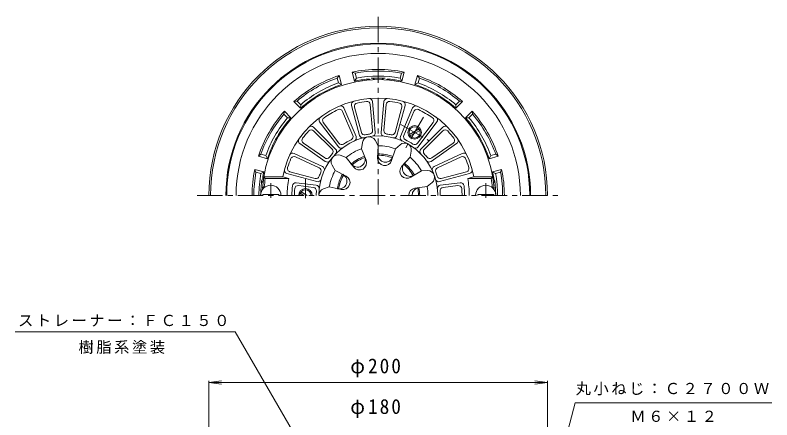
# Model space of a CAD drawing. Units: millimetres, scale not verified. Extents: x -267 to 214, y -346 to 369.
# Drawn here: x -246.5 to 200.5, y 130.2 to 369.5 of the extents above; entities that cross this region are included whole.
import ezdxf

# ---------------------------------------------------------------- set-up
doc = ezdxf.new("R2010")
doc.units = ezdxf.units.MM
doc.header["$LTSCALE"] = 3
doc.linetypes.add('CHAIN1', pattern=[8, 5, -1, 1, -1])
for name, color, linetype, lineweight in [('0-0_通り芯', 3, 'Continuous', 9), ('0-1_躯体', 2, 'Continuous', 9), ('0-2_仕上', 6, 'Continuous', 9), ('0-4_その他', 7, 'Continuous', 9), ('0-5_寸法', 7, 'Continuous', 9)]:
    doc.layers.add(name, color=color, linetype=linetype, lineweight=lineweight)
doc.styles.add('ＭＳ ゴシック', font='')
doc.styles.get('ＭＳ ゴシック').set_extended_font_data('MS Gothic')

msp = doc.modelspace()

# ---------------------------------------------------------------- linework, layer by layer
at = {"layer": '0-0_通り芯', "linetype": 'CHAIN1'}
for p, q in [((-31.986, 257.473), (-31.986, 369.468)), ((-138.92, 262.895), (75.247, 262.895))]:
    msp.add_line(p, q, dxfattribs=at)
at = {"layer": '0-0_通り芯'}
for radius in [100, 99]:
    msp.add_arc((-31.986, 262.895), radius, 0, 180, dxfattribs=at)
at = {"layer": '0-1_躯体'}
for p, q in [((-16.596, 335.788), (-18.329, 335.115)), ((-18.022, 330.467), (-16.596, 335.788)), ((-55.104, 333.717), (-56.269, 332.268)), ((-55.49, 329.362), (-56.269, 332.268)), ((-53.679, 328.397), (-55.104, 333.717)), ((-44.865, 332.209), (-45.951, 330.467)), ((-44.865, 332.209), (-45.644, 335.115)), ((-19.108, 332.209), (-18.329, 335.115)), ((-19.108, 332.209), (-18.022, 330.467)), ((-8.483, 329.362), (-7.704, 332.268)), ((-55.49, 329.362), (-53.679, 328.397)), ((-8.483, 329.362), (-10.294, 328.397)), ((-77.796, 316.483), (-79.924, 318.611)), ((13.823, 316.483), (15.951, 318.611)), ((13.893, 314.432), (17.789, 318.327)), ((17.789, 318.327), (15.951, 318.611)), ((-77.796, 316.483), (-77.866, 314.432)), ((13.823, 316.483), (13.893, 314.432)), ((-87.418, 312.67), (-87.702, 310.833)), ((-85.575, 308.705), (-87.702, 310.833)), ((-83.523, 308.775), (-87.418, 312.67)), ((-85.575, 308.705), (-83.523, 308.775)), ((21.602, 308.705), (19.55, 308.775)), ((21.602, 308.705), (23.729, 310.833)), ((-98.453, 286.399), (-101.359, 287.178)), ((-98.453, 286.399), (-97.488, 284.587)), ((34.48, 286.399), (33.515, 284.587)), ((34.48, 286.399), (37.386, 287.178)), ((38.836, 286.013), (37.386, 287.178)), ((33.515, 284.587), (38.836, 286.013)), ((-101.3, 275.774), (-104.206, 276.552)), ((-101.3, 275.774), (-99.559, 276.86)), ((37.327, 275.774), (35.586, 276.86)), ((37.327, 275.774), (40.233, 276.552))]:
    msp.add_line(p, q, dxfattribs=at)
at = {"layer": '0-1_躯体', "color": 4, "linetype": 'CHAIN1'}
for p, q in [((-5.235, 309.23), (-15.739, 291.036)), ((-18.709, 304.882), (-2.263, 295.387)), ((-74.987, 261.324), (-74.987, 272.39))]:
    msp.add_line(p, q, dxfattribs=at)
at = {"layer": '0-1_躯体', "color": 4}
for p, q in [((-13.582, 298.924), (-7.891, 302.21)), ((-13.082, 298.058), (-7.391, 301.344)), ((-75.986, 262.895), (-78.082, 264.105)), ((-73.987, 262.895), (-77.582, 264.971))]:
    msp.add_line(p, q, dxfattribs=at)
at = {"layer": '0-1_躯体'}
for points in [[(-45.951, 330.467), (-47.377, 335.788), (-45.644, 335.115)], [(-10.294, 328.397), (-8.869, 333.717), (-7.704, 332.268)], [(-77.866, 314.432), (-81.762, 318.327), (-79.924, 318.611)], [(19.55, 308.775), (23.445, 312.67), (23.729, 310.833)], [(-97.488, 284.587), (-102.809, 286.013), (-101.359, 287.178)], [(-99.559, 276.86), (-104.879, 278.286), (-104.206, 276.552)], [(35.586, 276.86), (40.906, 278.286), (40.233, 276.552)]]:
    msp.add_lwpolyline(points, dxfattribs=at)
at = {"layer": '0-1_躯体', "color": 4}
for radius in [4, 3.324]:
    msp.add_circle((-10.486, 300.134), radius, dxfattribs=at)
at = {"layer": '0-1_躯体'}
for centre, radius, start, end in [((-31.986, 262.895), 90, 0, 180), ((-31.986, 262.895), 89.5, 0, 180), ((-31.986, 262.895), 83.941, 0, 180), ((-31.986, 262.895), 74.5, 78.07777, 101.92224), ((-31.986, 262.895), 73.5, 79.29149, 100.70854), ((-31.986, 262.895), 74.5, 108.07777, 131.92224), ((-31.986, 262.895), 73.5, 109.29149, 130.70854), ((-31.986, 262.895), 69, 95.13783, 101.67665), ((-31.986, 262.895), 70.5, 79.47449, 100.52557), ((-37.986, 329.626), 2, 53.16412, 95.13788), ((-31.986, 262.895), 69.376, 86.59644, 93.40356), ((-35.986, 330.152), 2, 36.9169, 93.40337), ((-27.986, 330.152), 2, 86.59663, 143.0831), ((-25.986, 329.626), 2, 84.86212, 126.83588), ((-31.986, 262.895), 69, 78.32338, 84.86217), ((-31.986, 262.895), 74.5, 48.07777, 71.92224), ((-31.986, 262.895), 73.5, 49.29149, 70.70854), ((-31.986, 262.895), 69, 108.32338, 131.67665), ((-31.986, 262.895), 70.5, 109.47449, 130.52557), ((-31.986, 262.895), 69, 48.32338, 71.67665), ((-31.986, 262.895), 70.5, 49.47449, 70.52557), ((-31.986, 262.895), 74.5, 138.07777, 161.92224), ((-31.986, 262.895), 73.5, 139.29149, 160.70854), ((-31.986, 262.895), 70.5, 139.47449, 160.52557), ((-31.986, 262.895), 69, 138.32338, 161.67665), ((-31.986, 262.895), 69, 18.32338, 41.67665), ((-31.986, 262.895), 70.5, 19.47449, 40.52557), ((-31.986, 262.895), 74.5, 18.07777, 41.92224), ((-31.986, 262.895), 73.5, 19.29149, 40.70854), ((-31.986, 262.895), 74.5, 168.07777, 180.00002), ((-31.986, 262.895), 74.5, 0, 11.92224), ((-31.986, 262.895), 73.5, 169.29144, 179.99998), ((-31.986, 262.895), 70.5, 169.47441, 179.99998), ((-98.236, 272.895), 2, 171.41681, 213.38867), ((-31.986, 262.895), 69, 168.32335, 171.41632), ((-31.986, 262.895), 69, 8.58368, 11.67665), ((34.263, 272.895), 2, 326.6131, 8.58319), ((-31.986, 262.895), 70.5, 0, 10.52557), ((-31.986, 262.895), 73.5, 0, 10.70854), ((-31.986, 262.895), 69.376, 172.32347, 180), ((-98.758, 271.895), 2, 172.32343, 228.81247), ((34.785, 271.895), 2, 311.18532, 7.67657), ((-31.986, 262.895), 69.376, 0, 7.67653)]:
    msp.add_arc(centre, radius, start, end, dxfattribs=at)
at = {"layer": '0-1_躯体', "color": 4}
for radius in [4, 3.324]:
    msp.add_arc((-74.987, 262.895), radius, 0, 180, dxfattribs=at)
at = {"layer": '0-2_仕上'}
for p, q in [((-35.318, 318.313), (-33.719, 299.992)), ((-28.655, 318.313), (-30.254, 299.992)), ((-52.282, 314.57), (-45.099, 297.64)), ((-47.81, 316.11), (-43.046, 298.347)), ((-45.964, 315.017), (-41.973, 300.137)), ((-36.679, 316.654), (-35.339, 301.307)), ((-27.294, 316.654), (-28.634, 301.307)), ((-18.009, 315.016), (-21.999, 300.137)), ((-16.163, 316.11), (-20.927, 298.347)), ((-11.691, 314.57), (-18.874, 297.64)), ((-53.063, 312.572), (-47.047, 298.391)), ((-10.909, 312.572), (-16.926, 298.39)), ((-66.591, 306.309), (-55.52, 291.623)), ((-64.469, 305.987), (-55.196, 293.685)), ((0.496, 305.987), (-8.777, 293.685)), ((2.618, 306.309), (-8.452, 291.623)), ((-70.161, 303.206), (-57.159, 290.199)), ((-70.136, 301.06), (-59.246, 290.165)), ((6.188, 303.206), (-6.814, 290.199)), ((6.163, 301.06), (-4.727, 290.165)), ((-32.084, 292.245), (-33.898, 295.486)), ((-78.314, 293.489), (-63.247, 282.944)), ((-76.196, 293.838), (-63.576, 285.005)), ((-41.933, 290.508), (-41.337, 294.175)), ((-32.084, 292.245), (-32.38, 284.993)), ((-21.856, 290.441), (-19.043, 292.867)), ((14.341, 293.489), (-0.726, 282.944)), ((12.224, 293.838), (-0.397, 285.005)), ((-81.646, 287.719), (-64.979, 279.943)), ((-50.927, 285.315), (-54.4, 286.632)), ((-41.933, 290.508), (-39.175, 283.795)), ((-21.856, 290.441), (-24.059, 283.526)), ((-13.196, 285.441), (-12.502, 289.09)), ((17.673, 287.719), (1.006, 279.943)), ((-80.889, 285.711), (-66.929, 279.197)), ((-50.927, 285.315), (-46.492, 279.57)), ((-13.196, 285.441), (-18.083, 280.076)), ((16.916, 285.711), (2.956, 279.197)), ((-57.355, 277.655), (-59.255, 280.846)), ((-57.355, 277.655), (-50.927, 274.285)), ((-6.52, 277.485), (-12.652, 273.604)), ((-6.52, 277.485), (-2.806, 277.535)), ((-98.742, 272.895), (-99.598, 273.895)), ((-88.425, 273.895), (-99.598, 273.895)), ((-84.816, 272.895), (-98.742, 272.895)), ((-84.816, 272.895), (-88.425, 273.895)), ((-85.984, 275.799), (-68.219, 271.043)), ((-84.113, 276.851), (-69.233, 272.867)), ((22.011, 275.799), (4.246, 271.043)), ((20.141, 276.851), (5.26, 272.867)), ((20.843, 272.895), (24.452, 273.895)), ((20.843, 272.895), (34.769, 272.895)), ((24.452, 273.895), (35.625, 273.895)), ((34.769, 272.895), (35.625, 273.895)), ((-80.435, 270.363), (-68.633, 268.912)), ((-79.09, 268.686), (-70.257, 267.6)), ((-3.1, 268.088), (-0.222, 270.437)), ((16.462, 270.363), (4.66, 268.912)), ((15.117, 268.686), (6.284, 267.6)), ((-99.301, 267.895), (-100.37, 266.895)), ((-99.959, 266.895), (-100.37, 266.895)), ((-98.803, 267.895), (-99.301, 267.895)), ((-60.907, 267.895), (-64.414, 266.672)), ((-60.907, 267.895), (-53.817, 266.345)), ((-3.1, 268.088), (-10.292, 267.12)), ((34.83, 267.895), (35.328, 267.895)), ((35.328, 267.895), (36.397, 266.895)), ((35.986, 266.895), (36.397, 266.895)), ((-100.237, 262.895), (-100.237, 263.495)), ((36.264, 262.895), (36.264, 263.495))]:
    msp.add_line(p, q, dxfattribs=at)
at = {"layer": '0-2_仕上', "linetype": 'CHAIN1'}
for p, q in [((-95.486, 261.478), (-95.486, 270.204)), ((31.514, 261.478), (31.514, 270.204))]:
    msp.add_line(p, q, dxfattribs=at)
at = {"layer": '0-2_仕上'}
for points in [[(-90.736, 262.895), (-90.736, 263.495), (-100.237, 263.495)], [(26.764, 262.895), (26.764, 263.495), (36.264, 263.495)]]:
    msp.add_lwpolyline(points, dxfattribs=at)
for centre, radius, start, end in [((-31.986, 262.895), 68.5, 3.34763, 176.65236), ((-31.986, 262.895), 57.5, 11.02893, 168.97107), ((-45.878, 316.628), 2, 104.49467, 195.0116), ((-44.032, 315.535), 2, 102.8893, 195.01132), ((-31.986, 262.895), 56, 97.11107, 102.88893), ((-38.671, 316.48), 2, 4.98869, 97.11079), ((-37.31, 318.139), 2, 4.98817, 95.50439), ((-26.662, 318.139), 2, 84.49507, 175.01138), ((-25.302, 316.48), 2, 82.88937, 175.01164), ((-31.986, 262.895), 56, 77.11107, 82.8889), ((-19.941, 315.535), 2, 344.98872, 77.11169), ((-18.095, 316.628), 2, 344.98872, 75.50526), ((-31.986, 262.895), 56, 115.11324, 124.88673), ((-54.905, 311.79), 2, 22.99112, 115.11311), ((-54.123, 313.789), 2, 22.99112, 113.50645), ((-9.85, 313.789), 2, 66.49307, 157.00961), ((-9.068, 311.79), 2, 64.88687, 157.00961), ((-31.986, 262.895), 56, 55.11324, 64.88673), ((-64.994, 307.513), 2, 126.49307, 217.00961), ((-62.872, 307.19), 2, 124.88687, 217.00961), ((-1.101, 307.19), 2, 322.99112, 55.11311), ((1.021, 307.513), 2, 322.99112, 53.50645), ((-31.986, 262.895), 56, 137.11107, 142.8889), ((-71.551, 299.646), 2, 44.98872, 137.11169), ((-71.575, 301.792), 2, 44.98872, 135.50526), ((-40.042, 300.655), 2, 195.01132, 282.04185), ((-37.332, 301.133), 2, 277.9581, 4.98869), ((-35.711, 299.818), 2, 275.76038, 4.98817), ((-28.262, 299.818), 2, 175.01164, 264.23984), ((-26.641, 301.133), 2, 175.01164, 262.04248), ((-23.931, 300.655), 2, 257.95763, 344.98872), ((7.578, 299.646), 2, 42.8893, 135.01132), ((7.602, 301.792), 2, 44.49467, 135.0116), ((-31.986, 262.895), 56, 37.11107, 42.88893), ((-77.167, 295.128), 2, 144.49507, 235.01138), ((-75.05, 295.477), 2, 142.88937, 235.01164), ((-31.986, 262.895), 35.11, 0, 180), ((-31.986, 262.895), 36.61, 115.95992, 124.04001), ((-48.888, 297.609), 2, 295.96017, 22.99112), ((-46.94, 296.859), 2, 293.76265, 22.99112), ((-41.115, 298.865), 2, 195.0116, 284.23952), ((-37.389, 293.532), 4, 100.00023, 170.7598), ((-31.986, 262.895), 36.61, 97.95776, 102.04222), ((-37.389, 293.532), 4, 29.23708, 100), ((-31.986, 262.895), 36.61, 77.95775, 82.04213), ((-22.858, 298.865), 2, 255.76015, 344.98872), ((-17.033, 296.859), 2, 157.00961, 246.23743), ((-15.085, 297.609), 2, 157.00961, 244.04013), ((-31.986, 262.895), 36.61, 55.95992, 64.04001), ((11.077, 295.477), 2, 304.98869, 37.11079), ((13.194, 295.128), 2, 304.98817, 35.50439), ((-53.923, 292.827), 2, 217.00961, 306.23743), ((-53.599, 294.889), 2, 217.00961, 304.04013), ((-31.986, 262.895), 29.35, 69.80867, 90.19136), ((-16.431, 289.837), 4, 60.00023, 130.7598), ((-16.431, 289.837), 4, 349.23708, 60), ((-10.374, 294.889), 2, 235.96017, 322.99112), ((-10.05, 292.827), 2, 233.76265, 322.99112), ((-82.491, 285.906), 2, 64.98817, 155.50439), ((-31.986, 262.895), 36.61, 137.95775, 142.04213), ((-60.66, 288.751), 2, 317.95763, 44.98872), ((-55.818, 282.892), 4, 69.23708, 140), ((-58.573, 288.785), 2, 315.76015, 44.98872), ((-31.986, 262.895), 29.35, 109.80867, 130.19136), ((-27.72, 287.093), 4.571, 177.66664, 342.33337), ((-31.986, 262.895), 24.489, 69.2942, 90.70575), ((-31.986, 262.895), 23.72, 69.32608, 90.67389), ((-5.4, 288.785), 2, 135.0116, 224.23952), ((-3.313, 288.751), 2, 135.01132, 222.04185), ((-31.986, 262.895), 36.61, 37.95776, 42.04222), ((18.518, 285.906), 2, 24.49507, 115.01138), ((-31.986, 262.895), 56, 157.11107, 162.88893), ((-81.734, 283.898), 2, 64.98869, 157.11079), ((-62.429, 286.643), 2, 235.01164, 322.04248), ((-62.1, 284.582), 2, 235.01164, 324.23984), ((-55.818, 282.892), 4, 140.00023, 210.7598), ((-31.986, 262.895), 24.489, 109.2942, 130.70575), ((-44.272, 284.174), 4.571, 217.66664, 22.33337), ((-31.986, 262.895), 23.72, 109.32608, 130.67389), ((-43.118, 282.175), 4.263, 217.66669, 22.33324), ((-28.121, 284.82), 4.263, 177.66669, 342.33324), ((-13.164, 278.689), 4.571, 137.66664, 302.33337), ((-31.986, 262.895), 24.489, 29.2942, 50.70575), ((-31.986, 262.895), 29.35, 29.80867, 50.19136), ((-1.873, 284.582), 2, 215.76038, 304.98817), ((-1.544, 286.643), 2, 217.9581, 304.98869), ((17.762, 283.898), 2, 22.88937, 115.01164), ((-31.986, 262.895), 56, 17.11107, 22.8889), ((-85.467, 277.731), 2, 164.49467, 255.0116), ((-83.596, 278.783), 2, 162.8893, 255.01132), ((-67.774, 277.385), 2, 337.9581, 64.98869), ((-65.825, 278.131), 2, 335.76038, 64.98817), ((-31.986, 262.895), 29.35, 149.80867, 170.19136), ((-14.932, 277.205), 4.263, 137.66669, 302.33324), ((-31.986, 262.895), 23.72, 29.32608, 50.67389), ((-2.753, 273.535), 4, 20.00023, 90.7598), ((1.852, 278.131), 2, 115.01164, 204.23984), ((3.801, 277.385), 2, 115.01164, 202.04248), ((19.623, 278.783), 2, 284.98872, 17.11169), ((21.494, 277.731), 2, 284.98872, 15.50526), ((-31.986, 262.895), 67.5, 171.48038, 175.75197), ((-31.986, 262.895), 53.768, 169.28145, 180), ((-68.716, 274.799), 2, 255.01132, 342.04185), ((-31.986, 262.895), 36.61, 157.95776, 162.04222), ((-31.986, 262.895), 24.489, 149.2942, 170.70575), ((-55.076, 271.299), 4.571, 257.66664, 62.33337), ((-31.986, 262.895), 23.72, 149.32608, 170.67389), ((-52.907, 270.51), 4.263, 257.66669, 62.33324), ((-2.753, 273.535), 4, 309.23708, 20), ((-31.986, 262.895), 36.61, 17.95775, 22.04213), ((4.743, 274.799), 2, 197.95763, 284.98872), ((-31.986, 262.895), 53.768, 0, 10.71855), ((-31.986, 262.895), 67.5, 4.24803, 8.51962), ((-95.486, 262.895), 6, 0, 180), ((-31.986, 262.895), 51, 173.5753, 180), ((-80.679, 268.378), 2, 82.99025, 173.57492), ((-79.334, 266.701), 2, 82.99025, 175.40378), ((-68.877, 266.927), 2, 353.76265, 82.99112), ((-67.701, 272.975), 2, 255.0116, 344.23952), ((3.728, 272.975), 2, 195.76015, 284.98872), ((4.904, 266.927), 2, 97.00961, 186.23743), ((15.361, 266.701), 2, 4.59622, 97.00961), ((16.706, 268.378), 2, 6.42415, 97.00961), ((-31.986, 262.895), 51, 0, 6.42458), ((31.514, 262.895), 6, 0, 180), ((-31.986, 262.895), 49.5, 175.40384, 180), ((-70.501, 265.615), 2, 355.96017, 82.99112), ((-31.986, 262.895), 36.61, 175.95992, 180), ((-63.096, 262.895), 4, 109.23708, 180), ((-9.724, 262.895), 4.263, 97.66669, 180), ((-7.416, 262.895), 4.571, 97.66664, 180), ((-31.986, 262.895), 23.72, 0, 10.67389), ((-31.986, 262.895), 24.489, 0, 10.70575), ((-31.986, 262.895), 29.35, 0, 10.19136), ((6.528, 265.615), 2, 97.00961, 184.04013), ((-31.986, 262.895), 36.61, 0, 4.04001), ((-31.986, 262.895), 49.5, 0, 4.59608)]:
    msp.add_arc(centre, radius, start, end, dxfattribs=at)
at = {"layer": '0-4_その他'}
for p, q in [((-131.986, 152.292), (-124.551, 153.271)), ((-131.986, -57.064), (-131.986, 153.192)), ((-131.986, 152.292), (68.014, 152.292)), ((-131.986, 152.292), (-124.551, 151.313)), ((68.014, 152.292), (60.578, 153.271)), ((68.014, 152.292), (60.578, 151.313)), ((68.014, -57.064), (68.014, 153.192))]:
    msp.add_line(p, q, dxfattribs=at)
at = {"layer": '0-5_寸法'}
for p, q in [((-246.485, 182.292), (-116.47, 182.292)), ((-51.841, 70.352), (-116.47, 182.292)), ((34.102, -47.449), (84.407, 140.292)), ((84.407, 140.292), (200.541, 140.292))]:
    msp.add_line(p, q, dxfattribs=at)

# ---------------------------------------------------------------- texts
at = {"layer": '0-4_その他', "color": 2, "char_height": 8.798, "attachment_point": 7, "style": 'ＭＳ ゴシック'}
for s, insert in [('\\T1.21;\\W0.95;φ200', (-48.487, 155.292)), ('\\T1.21;\\W0.95;φ180', (-48.487, 131.292))]:
    msp.add_mtext(s, dxfattribs=dict(at, insert=insert))
at = {"layer": '0-5_寸法', "char_height": 6.598, "attachment_point": 7, "style": 'ＭＳ ゴシック'}
for s, insert in [('\\T1.17;ストレーナー：ＦＣ１５０', (-244.723, 185.303)), ('\\T1.17;樹脂系塗装', (-209.038, 169.143)), ('\\T1.17;丸小ねじ：Ｃ２７００Ｗ', (84.632, 144.668)), ('\\T1.17;Ｍ６×１２', (116.974, 128.881))]:
    msp.add_mtext(s, dxfattribs=dict(at, insert=insert))

doc.saveas('drawing.dxf')
